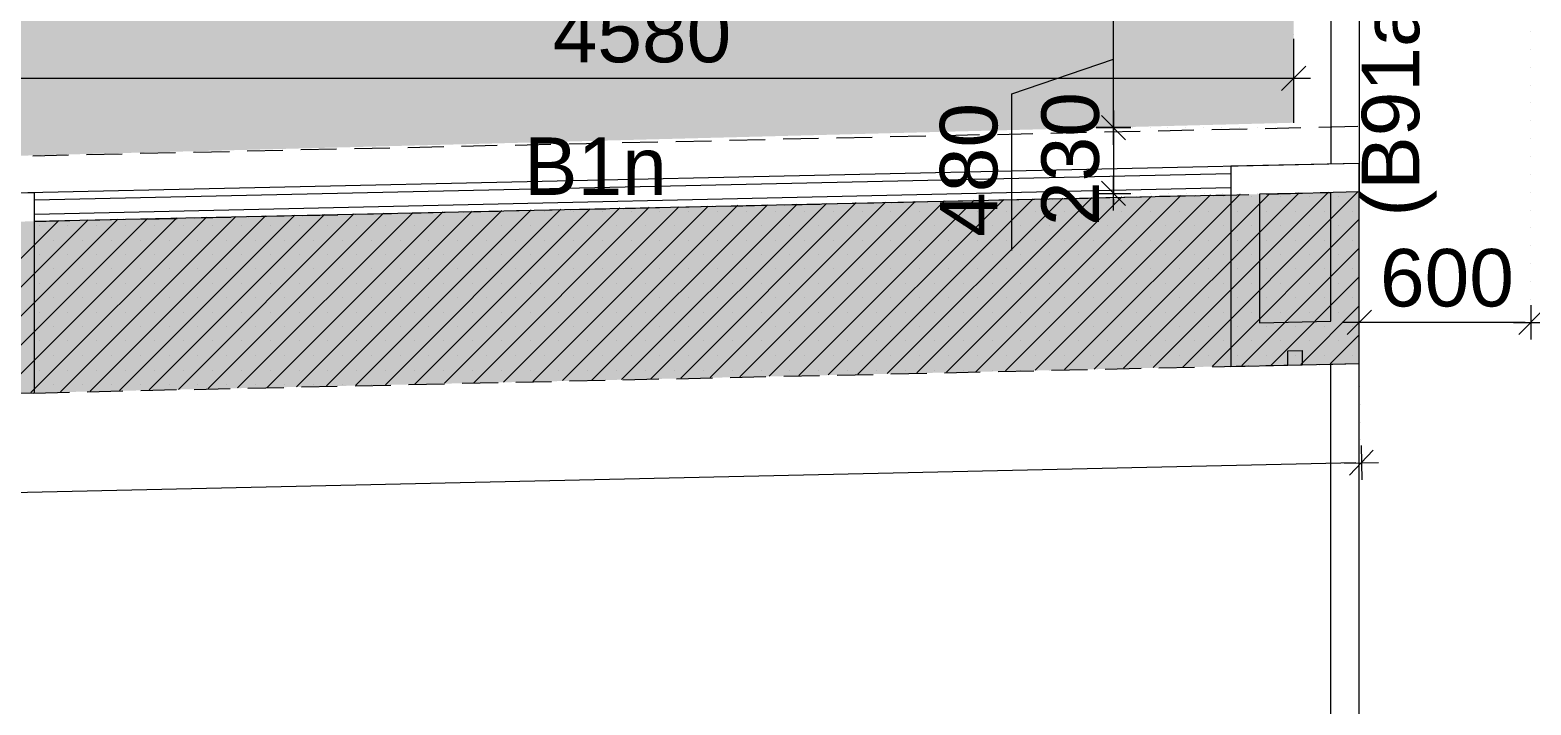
# Model space of a CAD drawing. Header units: millimetres. Extents: x -1303 to 98744, y -1303 to 90097.
# Drawn here: x 69973 to 75224, y 14373 to 16734 of the extents above; entities that cross this region are included whole.
import ezdxf

# ---------------------------------------------------------------- set-up
doc = ezdxf.new("R2010")
doc.units = ezdxf.units.MM
doc.layers.add('PDF_Geometry', color=7, linetype='Continuous')
doc.layers.add('PDF_Text', color=7, linetype='Continuous')
doc.layers.add('PDF_Solid Fills', color=192, linetype='Continuous', true_color=0xc2c0c0c0)
doc.styles.add('PDF ArialMT', font='arial.ttf')

msp = doc.modelspace()

# ---------------------------------------------------------------- hatches: boundary and pattern name
at = {"layer": 'PDF_Solid Fills', "true_color": 0x00007f}
h = msp.add_hatch(color=254, dxfattribs=at)
h.paths.add_polyline_path([(74624.31541, 16167.67383), (74624.31541, 15567.81796), (9799.46285, 14130.21454), (9804.28731, 14730.15409)], flags=0)
h.paths.add_polyline_path([(7404.275, 37242.73593), (8004.29925, 37242.73593), (8004.29925, 16872.72168), (7404.275, 16872.72168)], flags=0)
h.paths.add_polyline_path([(8004.29925, 16872.72168), (7983.4807, 16679.51365), (7983.31127, 16481.90264), (8004.55339, 16283.02302), (8047.46016, 16086.42856), (8111.52536, 15895.75776), (8195.3089, 15714.14292), (8297.03284, 15544.62953), (8413.99157, 15389.5038), (8546.60657, 15247.57974), (8696.06174, 15118.18072), (8860.41285, 15004.26957), (9037.28897, 14908.29987), (9223.47415, 14832.13321), (9415.6677, 14776.86981), (9610.40055, 14743.01796), (9804.28731, 14730.15409), (9799.46285, 14130.21454), (9584.16557, 14140.28601), (9363.53556, 14170.83718), (9140.28256, 14223.64598), (8917.70726, 14299.55851), (8699.36241, 14399.25246), (8488.88858, 14522.21955), (8289.92424, 14667.61267), (8106.02423, 14833.65595), (7940.23508, 15017.64068), (7795.09507, 15216.68973), (7672.21268, 15427.33299), (7572.77287, 15645.76255), (7497.02977, 15868.42256), (7444.47407, 16091.67659), (7414.09232, 16312.38925), (7404.275, 16527.68859), (7404.275, 16872.72168), (8004.29925, 16872.72168)], flags=0)
h.paths.add_polyline_path([(7194.30944, 37692.71099), (7194.30944, 80672.7138), (7694.3009, 80672.7138), (7694.3009, 37692.71099)], flags=0)
h = msp.add_hatch(color=254, dxfattribs=at)
h.paths.add_polyline_path([(12814.30857, 16872.72168), (12814.30857, 15026.95077), (9799.20871, 14960.09316), (9658.30121, 14967.03233), (9514.00728, 14987.42836), (9368.02118, 15022.38044), (9222.54335, 15072.39683), (9079.77321, 15137.90008), (8942.25007, 15218.63604), (8812.34276, 15314.0138), (8692.25382, 15422.7637), (8584.01219, 15543.36091), (8489.14272, 15673.68971), (8408.99871, 15811.5517), (8344.08741, 15954.57597), (8294.664, 16100.30898), (8260.38859, 16246.37773), (8240.58554, 16390.84108), (8234.23832, 16531.75065), (8234.23832, 16872.72168)], flags=0)
h.paths.add_polyline_path([(22479.26705, 17272.68137), (22479.26705, 15241.31724), (19209.26177, 15168.7901), (19209.26177, 17272.68137)], flags=0)
h.paths.add_polyline_path([(25959.23687, 17272.68137), (25959.23687, 15322.73089), (22709.2898, 15246.39481), (22709.2898, 17272.68137)], flags=0)
h.paths.add_polyline_path([(32124.25101, 18282.73679), (32124.25101, 15455.26118), (26189.25962, 15327.89318), (26189.25962, 18282.73679)], flags=0)
h.paths.add_polyline_path([(36934.25928, 16872.72168), (36934.25928, 15561.8943), (32354.27376, 15460.33875), (32354.27376, 16872.72168)], flags=0)
h.paths.add_polyline_path([(50274.26033, 16872.72168), (50274.26033, 15857.75915), (45694.27273, 15756.20359), (45694.27273, 16872.72168)], flags=0)
h.paths.add_polyline_path([(59929.31471, 17272.68137), (59929.31471, 16071.87252), (56669.29721, 15999.59848), (56669.29721, 17272.68137)], flags=0)
h.paths.add_polyline_path([(63419.27024, 17272.68137), (63419.27024, 16149.30779), (60159.25274, 16076.95111), (60159.25274, 17272.68137)], flags=0)
h.paths.add_polyline_path([(69584.28231, 18282.73679), (69584.28231, 16285.98588), (63649.29506, 16154.3864), (63649.29506, 18282.73679)], flags=0)
h.paths.add_polyline_path([(74394.29472, 16872.72168), (74394.29472, 16409.62861), (69814.31126, 16291.06242), (69814.31126, 16872.72168)], flags=0)
h.paths.add_polyline_path([(18979.23903, 18282.73679), (18979.23903, 15163.7115), (13044.24764, 15027.79686), (13044.24764, 18282.73679), (18944.28591, 18282.73679)], flags=0)
h.paths.add_polyline_path([(56439.27239, 18282.73679), (56439.27239, 15994.4362), (50504.281, 15862.83775), (50504.281, 18282.73679)], flags=0)

# ---------------------------------------------------------------- linework, layer by layer
at = {"layer": 'PDF_Geometry', "color": 9, "lineweight": 0, "true_color": 0xc0c0c0}
msp.add_lwpolyline([(73543.76698, 33926.94469), (73593.70177, 33827.08339), (73593.70177, 33926.94469), (74523.7764, 33926.94469), (74523.7764, 34597.21299), (74623.6377, 34597.21299), (74623.6377, 16267.28307), (9842.20122, 14831.96378, -0.0040587119), (9814.553, 14831.94622, -0.4141989555), (8103.90849, 16521.17195), (8103.90849, 13152.0657)], format="xyb", dxfattribs=at)
for points in [[(73593.70177, 33827.08339), (74523.7764, 33827.08339), (74523.7764, 31327.12506), (73423.59126, 31327.12506), (73423.59126, 31927.14828), (73323.72995, 31927.14828), (73323.72995, 31327.12506), (71724.23002, 31327.12506), (71724.23002, 31227.26168), (74523.7764, 31227.26168), (74523.7764, 16265.58882)], [(69988.47969, 16139.4915), (74174.2577, 16232.58409)], [(69988.47969, 16089.56085), (74174.2577, 16182.65344)], [(69988.47969, 16065.01702), (74174.2577, 16157.26455)], [(74623.6377, 13152.0657), (74623.6377, 16167.41969)], [(28778.92618, 13152.0657), (74523.7764, 14166.77512), (74523.7764, 15564.85614)]]:
    msp.add_lwpolyline(points, dxfattribs=at)
at = {"layer": 'PDF_Geometry', "color": 122, "lineweight": 0, "true_color": 0x00b88a}
for points in [[(73763.80401, 16432.31084), (73763.80401, 16411.99848), (73763.80401, 16852.07254), (73763.80401, 16832.60731)], [(73408.35958, 15962.61538), (73408.35958, 16511.01473), (73763.80401, 16632.03551)], [(74351.13692, 16522.86412), (74436.60954, 16607.49375)], [(74393.45174, 16625.26473), (74393.45174, 16505.09107)], [(69853.91528, 16565.17894), (69833.60086, 16565.17894), (74373.9803, 16565.17894)], [(74334.211, 16565.17894), (74453.53546, 16565.17894)], [(73763.80401, 16392.53326), (73763.80401, 16162.34109)], [(73806.11882, 16120.02627), (73721.4892, 16204.6559)], [(73763.80401, 16102.2553), (73763.80401, 16222.42895)], [(73703.72028, 16162.34109), (73823.88773, 16162.34109)], [(73763.80401, 16142.03081), (73763.80401, 16122.56558)]]:
    msp.add_lwpolyline(points, dxfattribs=at)
at = {"layer": 'PDF_Geometry', "lineweight": 0}
for points in [[(74393.45174, 16719.20444), (74393.45174, 16719.20444)], [(74623.6377, 16729.35958), (74623.6377, 16729.35958)], [(75223.66506, 16729.35958), (75223.66506, 16729.35958)], [(74393.45174, 16656.57935), (74393.45174, 16656.57935)], [(74623.6377, 16666.73449), (74623.6377, 16666.73449)], [(75223.66506, 16666.73449), (75223.66506, 16666.73449)], [(74623.6377, 16604.10732), (74623.6377, 16604.10732)], [(75223.66506, 16604.10732), (75223.66506, 16604.10732)], [(74393.45174, 16565.17894), (74393.45174, 16565.17894)], [(74623.6377, 16541.48223), (74623.6377, 16541.48223)], [(75223.66506, 16541.48223), (75223.66506, 16541.48223)], [(74623.6377, 16479.70219), (74623.6377, 16479.70219)], [(75223.66506, 16479.70219), (75223.66506, 16479.70219)], [(73763.80401, 16392.53326), (73763.80401, 16392.53326)], [(73763.80401, 16392.53326), (73763.80401, 16392.53326)], [(73828.97047, 16392.53326), (73828.97047, 16392.53326)], [(73828.97047, 16392.53326), (73828.97047, 16392.53326)], [(73891.59144, 16392.53326), (73891.59144, 16392.53326)], [(73891.59144, 16392.53326), (73891.59144, 16392.53326)], [(73954.22067, 16392.53326), (73954.22067, 16392.53326)], [(73954.22067, 16392.53326), (73954.22067, 16392.53326)], [(74016.8499, 16392.53326), (74016.8499, 16392.53326)], [(74016.8499, 16392.53326), (74016.8499, 16392.53326)], [(74078.62787, 16392.53326), (74078.62787, 16392.53326)], [(74078.62787, 16392.53326), (74078.62787, 16392.53326)], [(74141.24883, 16392.53326), (74141.24883, 16392.53326)], [(74141.24883, 16392.53326), (74141.24883, 16392.53326)], [(74203.87807, 16392.53326), (74203.87807, 16392.53326)], [(74203.87807, 16392.53326), (74203.87807, 16392.53326)], [(74266.5073, 16392.53326), (74266.5073, 16392.53326)], [(74266.5073, 16392.53326), (74266.5073, 16392.53326)], [(74329.12826, 16392.53326), (74329.12826, 16392.53326)], [(74329.12826, 16392.53326), (74329.12826, 16392.53326)], [(74394.29472, 16392.53326), (74394.29472, 16392.53326)], [(74394.29472, 16392.53326), (74394.29472, 16392.53326)], [(74623.6377, 16417.07709), (74623.6377, 16417.07709)], [(75223.66506, 16417.07709), (75223.66506, 16417.07709)], [(74623.6377, 16354.44992), (74623.6377, 16354.44992)], [(75223.66506, 16354.44992), (75223.66506, 16354.44992)], [(74623.6377, 16291.82483), (74623.6377, 16291.82483)], [(75223.66506, 16291.82483), (75223.66506, 16291.82483)], [(74623.6377, 16229.19974), (74623.6377, 16229.19974)], [(75223.66506, 16229.19974), (75223.66506, 16229.19974)], [(71939.19258, 15509.00079), (72553.60035, 16122.56558)], [(72042.4341, 15511.54009), (72656.85015, 16125.10488)], [(72145.6839, 15514.07836), (72760.09995, 16127.64418)], [(72249.77669, 15515.77157), (72863.34148, 16130.18141)], [(72353.02649, 15518.30984), (72966.59128, 16131.87567)], [(72456.27628, 15520.84914), (73069.84107, 16134.4129)], [(72559.52608, 15522.54132), (73173.09087, 16136.9522)], [(72662.77588, 15525.08062), (73276.34067, 16138.64438)], [(72766.01741, 15527.61889), (73379.5822, 16141.18368)], [(72869.26721, 15530.15819), (73482.832, 16143.72298)], [(72972.517, 15531.85037), (73586.08179, 16146.26229)], [(73075.7668, 15534.38967), (73689.33159, 16147.95446)], [(73179.0166, 15536.92898), (73793.42438, 16150.49377)], [(73282.25813, 15538.62116), (73896.67417, 16153.03307)], [(73385.50793, 15541.16046), (73999.92397, 16154.72525)], [(73489.60071, 15543.69873), (74103.1655, 16157.26455)], [(73592.85051, 15546.23803), (74206.4153, 16159.80178)], [(73696.10031, 15547.93021), (74309.6651, 16161.49603)], [(73763.80401, 16162.34109), (73763.80401, 16162.34109)], [(73799.3501, 15550.46951), (74412.91489, 16164.03326)], [(73831.50771, 16162.34109), (73831.50771, 16162.34109)], [(73844.20215, 16151.33882), (73844.20215, 16151.33882)], [(73894.13694, 16162.34109), (73894.13694, 16162.34109)], [(73902.5999, 15553.00778), (74516.16469, 16166.57257)], [(73944.91472, 16151.33882), (73944.91472, 16151.33882)], [(73956.75791, 16162.34109), (73956.75791, 16162.34109)], [(74005.84143, 15554.70099), (74619.40622, 16169.11187)], [(74018.53587, 16162.34109), (74018.53587, 16162.34109)], [(74046.47027, 16151.33882), (74046.47027, 16151.33882)], [(74081.16511, 16162.34109), (74081.16511, 16162.34109)], [(74143.79434, 16162.34109), (74143.79434, 16162.34109)], [(74147.17457, 16151.33882), (74147.17457, 16151.33882)], [(74206.4153, 16162.34109), (74206.4153, 16162.34109)], [(74247.88712, 16151.33882), (74247.88712, 16151.33882)], [(74269.04453, 16162.34109), (74269.04453, 16162.34109)], [(74331.66549, 16162.34109), (74331.66549, 16162.34109)], [(74349.44267, 16151.33882), (74349.44267, 16151.33882)], [(74399.36919, 16162.34109), (74399.36919, 16162.34109)], [(74450.14697, 16151.33882), (74450.14697, 16151.33882)], [(74550.85953, 16151.33882), (74550.85953, 16151.33882)], [(74623.6377, 16086.17442), (74623.6377, 16167.41969)], [(74623.6377, 16166.57257), (74623.6377, 16166.57257)], [(75223.66506, 16166.57257), (75223.66506, 16166.57257)], [(69562.78605, 15456.53083), (70177.2021, 16070.09562)], [(69666.03586, 15459.0691), (70280.4519, 16072.63493)], [(69770.12864, 15460.76231), (70383.69343, 16075.17216)], [(69873.37844, 15463.30059), (70486.94323, 16076.86641)], [(69976.62823, 15465.83988), (70590.19302, 16079.40364)], [(70079.87803, 15468.37815), (70693.44282, 16081.94294)], [(70183.12783, 15470.07136), (70796.69262, 16083.63512)], [(70286.36936, 15472.60963), (70899.93415, 16086.17442)], [(70389.61916, 15475.14894), (71003.18395, 16088.71373)], [(70492.86895, 15476.84111), (71106.43374, 16091.25303)], [(70596.11875, 15479.38042), (71209.68354, 16092.94521)], [(70699.36855, 15481.91972), (71313.77633, 16095.48451)], [(70802.61008, 15483.6119), (71417.02612, 16098.02381)], [(70905.85988, 15486.1512), (71520.27593, 16099.71599)], [(71009.95266, 15488.68947), (71623.51745, 16102.2553)], [(71113.20246, 15491.22877), (71726.76725, 16104.79253)], [(71216.45226, 15492.92095), (71830.01705, 16107.33183)], [(71319.70205, 15495.46025), (71933.26684, 16109.02401)], [(71422.95186, 15497.99852), (72036.51665, 16111.56331)], [(71526.19338, 15499.69173), (72139.75817, 16114.10261)], [(71571.0537, 16100.56104), (71571.0537, 16100.56104)], [(71629.44318, 15502.23), (72243.00797, 16115.79479)], [(71671.758, 16100.56104), (71671.758, 16100.56104)], [(71732.69298, 15504.76931), (72346.25777, 16118.3341)], [(71773.31355, 16100.56104), (71773.31355, 16100.56104)], [(71835.94277, 15507.30861), (72449.50756, 16120.8734)], [(71874.0261, 16100.56104), (71874.0261, 16100.56104)], [(71974.7304, 16100.56104), (71974.7304, 16100.56104)], [(72076.28595, 16100.56104), (72076.28595, 16100.56104)], [(72176.99852, 16100.56104), (72176.99852, 16100.56104)], [(72278.55407, 16100.56104), (72278.55407, 16100.56104)], [(72379.26663, 16100.56104), (72379.26663, 16100.56104)], [(72479.97093, 16100.56104), (72479.97093, 16100.56104)], [(72581.52648, 16100.56104), (72581.52648, 16100.56104)], [(72682.23904, 16100.56104), (72682.23904, 16100.56104)], [(72782.94333, 16100.56104), (72782.94333, 16100.56104)], [(72884.49888, 16100.56104), (72884.49888, 16100.56104)], [(72985.21145, 16100.56104), (72985.21145, 16100.56104)], [(73086.767, 16100.56104), (73086.767, 16100.56104)], [(73187.47956, 16100.56104), (73187.47956, 16100.56104)], [(73288.18386, 16100.56104), (73288.18386, 16100.56104)], [(73389.73941, 16100.56104), (73389.73941, 16100.56104)], [(73490.45197, 16100.56104), (73490.45197, 16100.56104)], [(73591.15626, 16100.56104), (73591.15626, 16100.56104)], [(73692.71181, 16100.56104), (73692.71181, 16100.56104)], [(73793.42438, 16100.56104), (73793.42438, 16100.56104)], [(73894.97993, 16100.56104), (73894.97993, 16100.56104)], [(73995.69249, 16100.56104), (73995.69249, 16100.56104)], [(74096.39679, 16100.56104), (74096.39679, 16100.56104)], [(74109.09123, 15557.23926), (74623.6377, 16071.7878)], [(74197.95234, 16100.56104), (74197.95234, 16100.56104)], [(74298.6649, 16100.56104), (74298.6649, 16100.56104)], [(74399.36919, 16100.56104), (74399.36919, 16100.56104)], [(74500.92474, 16100.56104), (74500.92474, 16100.56104)], [(74601.63731, 16100.56104), (74601.63731, 16100.56104)], [(74623.6377, 16103.94747), (74623.6377, 16103.94747)], [(75223.66506, 16103.94747), (75223.66506, 16103.94747)], [(69459.54453, 15453.99153), (70073.9523, 16067.55632)], [(70005.40562, 16049.78327), (70005.40562, 16049.78327)], [(70106.10991, 16049.78327), (70106.10991, 16049.78327)], [(70206.82247, 16049.78327), (70206.82247, 16049.78327)], [(70308.37802, 16049.78327), (70308.37802, 16049.78327)], [(70409.08232, 16049.78327), (70409.08232, 16049.78327)], [(70509.79488, 16049.78327), (70509.79488, 16049.78327)], [(70611.35043, 16049.78327), (70611.35043, 16049.78327)], [(70712.063, 16049.78327), (70712.063, 16049.78327)], [(70813.61855, 16049.78327), (70813.61855, 16049.78327)], [(70914.32284, 16049.78327), (70914.32284, 16049.78327)], [(71015.0354, 16049.78327), (71015.0354, 16049.78327)], [(71116.59095, 16049.78327), (71116.59095, 16049.78327)], [(71217.29525, 16049.78327), (71217.29525, 16049.78327)], [(71318.00781, 16049.78327), (71318.00781, 16049.78327)], [(71419.56336, 16049.78327), (71419.56336, 16049.78327)], [(71520.27593, 16049.78327), (71520.27593, 16049.78327)], [(71621.83148, 16049.78327), (71621.83148, 16049.78327)], [(71722.53577, 16049.78327), (71722.53577, 16049.78327)], [(71823.24833, 16049.78327), (71823.24833, 16049.78327)], [(71924.80388, 16049.78327), (71924.80388, 16049.78327)], [(72025.50818, 16049.78327), (72025.50818, 16049.78327)], [(72126.22074, 16049.78327), (72126.22074, 16049.78327)], [(72227.77629, 16049.78327), (72227.77629, 16049.78327)], [(72328.48886, 16049.78327), (72328.48886, 16049.78327)], [(72430.04441, 16049.78327), (72430.04441, 16049.78327)], [(72530.7487, 16049.78327), (72530.7487, 16049.78327)], [(72631.46126, 16049.78327), (72631.46126, 16049.78327)], [(72733.01681, 16049.78327), (72733.01681, 16049.78327)], [(72833.72111, 16049.78327), (72833.72111, 16049.78327)], [(72934.43367, 16049.78327), (72934.43367, 16049.78327)], [(73035.98922, 16049.78327), (73035.98922, 16049.78327)], [(73136.70179, 16049.78327), (73136.70179, 16049.78327)], [(73238.25734, 16049.78327), (73238.25734, 16049.78327)], [(73338.96163, 16049.78327), (73338.96163, 16049.78327)], [(73439.67419, 16049.78327), (73439.67419, 16049.78327)], [(73541.22974, 16049.78327), (73541.22974, 16049.78327)], [(73641.93404, 16049.78327), (73641.93404, 16049.78327)], [(73742.6466, 16049.78327), (73742.6466, 16049.78327)], [(73844.20215, 16049.78327), (73844.20215, 16049.78327)], [(73944.91472, 16049.78327), (73944.91472, 16049.78327)], [(74046.47027, 16049.78327), (74046.47027, 16049.78327)], [(74147.17457, 16049.78327), (74147.17457, 16049.78327)], [(74247.88712, 16049.78327), (74247.88712, 16049.78327)], [(74349.44267, 16049.78327), (74349.44267, 16049.78327)], [(74450.14697, 16049.78327), (74450.14697, 16049.78327)], [(74550.85953, 16049.78327), (74550.85953, 16049.78327)], [(74623.6377, 16042.16743), (74623.6377, 16042.16743)], [(74623.6377, 15898.29707), (74623.6377, 16023.54933)], [(75223.66506, 16042.16743), (75223.66506, 16042.16743)], [(70055.33214, 15999.00653), (70055.33214, 15999.00653)], [(70156.88769, 15999.00653), (70156.88769, 15999.00653)], [(70257.60024, 15999.00653), (70257.60024, 15999.00653)], [(70358.30454, 15999.00653), (70358.30454, 15999.00653)], [(70459.86009, 15999.00653), (70459.86009, 15999.00653)], [(70560.57266, 15999.00653), (70560.57266, 15999.00653)], [(70661.28522, 15999.00653), (70661.28522, 15999.00653)], [(70762.84077, 15999.00653), (70762.84077, 15999.00653)], [(70863.54507, 15999.00653), (70863.54507, 15999.00653)], [(70965.10062, 15999.00653), (70965.10062, 15999.00653)], [(71065.81317, 15999.00653), (71065.81317, 15999.00653)], [(71166.51747, 15999.00653), (71166.51747, 15999.00653)], [(71268.07302, 15999.00653), (71268.07302, 15999.00653)], [(71368.78559, 15999.00653), (71368.78559, 15999.00653)], [(71469.49815, 15999.00653), (71469.49815, 15999.00653)], [(71571.0537, 15999.00653), (71571.0537, 15999.00653)], [(71671.758, 15999.00653), (71671.758, 15999.00653)], [(71773.31355, 15999.00653), (71773.31355, 15999.00653)], [(71874.0261, 15999.00653), (71874.0261, 15999.00653)], [(71974.7304, 15999.00653), (71974.7304, 15999.00653)], [(72076.28595, 15999.00653), (72076.28595, 15999.00653)], [(72176.99852, 15999.00653), (72176.99852, 15999.00653)], [(72278.55407, 15999.00653), (72278.55407, 15999.00653)], [(72379.26663, 15999.00653), (72379.26663, 15999.00653)], [(72479.97093, 15999.00653), (72479.97093, 15999.00653)], [(72581.52648, 15999.00653), (72581.52648, 15999.00653)], [(72682.23904, 15999.00653), (72682.23904, 15999.00653)], [(72782.94333, 15999.00653), (72782.94333, 15999.00653)], [(72884.49888, 15999.00653), (72884.49888, 15999.00653)], [(72985.21145, 15999.00653), (72985.21145, 15999.00653)], [(73086.767, 15999.00653), (73086.767, 15999.00653)], [(73187.47956, 15999.00653), (73187.47956, 15999.00653)], [(73288.18386, 15999.00653), (73288.18386, 15999.00653)], [(73389.73941, 15999.00653), (73389.73941, 15999.00653)], [(73490.45197, 15999.00653), (73490.45197, 15999.00653)], [(73591.15626, 15999.00653), (73591.15626, 15999.00653)], [(73692.71181, 15999.00653), (73692.71181, 15999.00653)], [(73793.42438, 15999.00653), (73793.42438, 15999.00653)], [(73894.97993, 15999.00653), (73894.97993, 15999.00653)], [(73995.69249, 15999.00653), (73995.69249, 15999.00653)], [(74096.39679, 15999.00653), (74096.39679, 15999.00653)], [(74197.95234, 15999.00653), (74197.95234, 15999.00653)], [(74212.34103, 15559.77856), (74623.6377, 15971.07834)], [(74298.6649, 15999.00653), (74298.6649, 15999.00653)], [(74399.36919, 15999.00653), (74399.36919, 15999.00653)], [(74500.92474, 15999.00653), (74500.92474, 15999.00653)], [(74601.63731, 15999.00653), (74601.63731, 15999.00653)], [(74623.6377, 15979.54131), (74623.6377, 15979.54131)], [(75223.66506, 15979.54131), (75223.66506, 15979.54131)], [(70005.40562, 15949.07484), (70005.40562, 15949.07484)], [(70106.10991, 15949.07484), (70106.10991, 15949.07484)], [(70206.82247, 15949.07484), (70206.82247, 15949.07484)], [(70308.37802, 15949.07484), (70308.37802, 15949.07484)], [(70409.08232, 15949.07484), (70409.08232, 15949.07484)], [(70509.79488, 15949.07484), (70509.79488, 15949.07484)], [(70611.35043, 15949.07484), (70611.35043, 15949.07484)], [(70712.063, 15949.07484), (70712.063, 15949.07484)], [(70813.61855, 15949.07484), (70813.61855, 15949.07484)], [(70914.32284, 15949.07484), (70914.32284, 15949.07484)], [(71015.0354, 15949.07484), (71015.0354, 15949.07484)], [(71116.59095, 15949.07484), (71116.59095, 15949.07484)], [(71217.29525, 15949.07484), (71217.29525, 15949.07484)], [(71318.00781, 15949.07484), (71318.00781, 15949.07484)], [(71419.56336, 15949.07484), (71419.56336, 15949.07484)], [(71520.27593, 15949.07484), (71520.27593, 15949.07484)], [(71621.83148, 15949.07484), (71621.83148, 15949.07484)], [(71722.53577, 15949.07484), (71722.53577, 15949.07484)], [(71823.24833, 15949.07484), (71823.24833, 15949.07484)], [(71924.80388, 15949.07484), (71924.80388, 15949.07484)], [(72025.50818, 15949.07484), (72025.50818, 15949.07484)], [(72126.22074, 15949.07484), (72126.22074, 15949.07484)], [(72227.77629, 15949.07484), (72227.77629, 15949.07484)], [(72328.48886, 15949.07484), (72328.48886, 15949.07484)], [(72430.04441, 15949.07484), (72430.04441, 15949.07484)], [(72530.7487, 15949.07484), (72530.7487, 15949.07484)], [(72631.46126, 15949.07484), (72631.46126, 15949.07484)], [(72733.01681, 15949.07484), (72733.01681, 15949.07484)], [(72833.72111, 15949.07484), (72833.72111, 15949.07484)], [(72934.43367, 15949.07484), (72934.43367, 15949.07484)], [(73035.98922, 15949.07484), (73035.98922, 15949.07484)], [(73136.70179, 15949.07484), (73136.70179, 15949.07484)], [(73238.25734, 15949.07484), (73238.25734, 15949.07484)], [(73338.96163, 15949.07484), (73338.96163, 15949.07484)], [(73439.67419, 15949.07484), (73439.67419, 15949.07484)], [(73541.22974, 15949.07484), (73541.22974, 15949.07484)], [(73641.93404, 15949.07484), (73641.93404, 15949.07484)], [(73742.6466, 15949.07484), (73742.6466, 15949.07484)], [(73844.20215, 15949.07484), (73844.20215, 15949.07484)], [(73944.91472, 15949.07484), (73944.91472, 15949.07484)], [(74046.47027, 15949.07484), (74046.47027, 15949.07484)], [(74147.17457, 15949.07484), (74147.17457, 15949.07484)], [(74247.88712, 15949.07484), (74247.88712, 15949.07484)], [(74349.44267, 15949.07484), (74349.44267, 15949.07484)], [(74450.14697, 15949.07484), (74450.14697, 15949.07484)], [(74550.85953, 15949.07484), (74550.85953, 15949.07484)], [(74623.6377, 15916.91517), (74623.6377, 15916.91517)], [(75223.66506, 15916.91517), (75223.66506, 15916.91517)], [(70055.33214, 15898.29707), (70055.33214, 15898.29707)], [(70156.88769, 15898.29707), (70156.88769, 15898.29707)], [(70257.60024, 15898.29707), (70257.60024, 15898.29707)], [(70358.30454, 15898.29707), (70358.30454, 15898.29707)], [(70459.86009, 15898.29707), (70459.86009, 15898.29707)], [(70560.57266, 15898.29707), (70560.57266, 15898.29707)], [(70661.28522, 15898.29707), (70661.28522, 15898.29707)], [(70762.84077, 15898.29707), (70762.84077, 15898.29707)], [(70863.54507, 15898.29707), (70863.54507, 15898.29707)], [(70965.10062, 15898.29707), (70965.10062, 15898.29707)], [(71065.81317, 15898.29707), (71065.81317, 15898.29707)], [(71166.51747, 15898.29707), (71166.51747, 15898.29707)], [(71268.07302, 15898.29707), (71268.07302, 15898.29707)], [(71368.78559, 15898.29707), (71368.78559, 15898.29707)], [(71469.49815, 15898.29707), (71469.49815, 15898.29707)], [(71571.0537, 15898.29707), (71571.0537, 15898.29707)], [(71671.758, 15898.29707), (71671.758, 15898.29707)], [(71773.31355, 15898.29707), (71773.31355, 15898.29707)], [(71874.0261, 15898.29707), (71874.0261, 15898.29707)], [(71974.7304, 15898.29707), (71974.7304, 15898.29707)], [(72076.28595, 15898.29707), (72076.28595, 15898.29707)], [(72176.99852, 15898.29707), (72176.99852, 15898.29707)], [(72278.55407, 15898.29707), (72278.55407, 15898.29707)], [(72379.26663, 15898.29707), (72379.26663, 15898.29707)], [(72479.97093, 15898.29707), (72479.97093, 15898.29707)], [(72581.52648, 15898.29707), (72581.52648, 15898.29707)], [(72682.23904, 15898.29707), (72682.23904, 15898.29707)], [(72782.94333, 15898.29707), (72782.94333, 15898.29707)], [(72884.49888, 15898.29707), (72884.49888, 15898.29707)], [(72985.21145, 15898.29707), (72985.21145, 15898.29707)], [(73086.767, 15898.29707), (73086.767, 15898.29707)], [(73187.47956, 15898.29707), (73187.47956, 15898.29707)], [(73288.18386, 15898.29707), (73288.18386, 15898.29707)], [(73389.73941, 15898.29707), (73389.73941, 15898.29707)], [(73490.45197, 15898.29707), (73490.45197, 15898.29707)], [(73591.15626, 15898.29707), (73591.15626, 15898.29707)], [(73692.71181, 15898.29707), (73692.71181, 15898.29707)], [(73793.42438, 15898.29707), (73793.42438, 15898.29707)], [(73894.97993, 15898.29707), (73894.97993, 15898.29707)], [(73995.69249, 15898.29707), (73995.69249, 15898.29707)], [(74096.39679, 15898.29707), (74096.39679, 15898.29707)], [(74197.95234, 15898.29707), (74197.95234, 15898.29707)], [(74298.6649, 15898.29707), (74298.6649, 15898.29707)], [(74315.59082, 15561.47074), (74623.6377, 15870.36888)], [(74399.36919, 15898.29707), (74399.36919, 15898.29707)], [(74500.92474, 15898.29707), (74500.92474, 15898.29707)], [(74601.63731, 15898.29707), (74601.63731, 15898.29707)], [(70005.40562, 15847.51929), (70005.40562, 15847.51929)], [(70106.10991, 15847.51929), (70106.10991, 15847.51929)], [(70206.82247, 15847.51929), (70206.82247, 15847.51929)], [(70308.37802, 15847.51929), (70308.37802, 15847.51929)], [(70409.08232, 15847.51929), (70409.08232, 15847.51929)], [(70509.79488, 15847.51929), (70509.79488, 15847.51929)], [(70611.35043, 15847.51929), (70611.35043, 15847.51929)], [(70712.063, 15847.51929), (70712.063, 15847.51929)], [(70813.61855, 15847.51929), (70813.61855, 15847.51929)], [(70914.32284, 15847.51929), (70914.32284, 15847.51929)], [(71015.0354, 15847.51929), (71015.0354, 15847.51929)], [(71116.59095, 15847.51929), (71116.59095, 15847.51929)], [(71217.29525, 15847.51929), (71217.29525, 15847.51929)], [(71318.00781, 15847.51929), (71318.00781, 15847.51929)], [(71419.56336, 15847.51929), (71419.56336, 15847.51929)], [(71520.27593, 15847.51929), (71520.27593, 15847.51929)], [(71621.83148, 15847.51929), (71621.83148, 15847.51929)], [(71722.53577, 15847.51929), (71722.53577, 15847.51929)], [(71823.24833, 15847.51929), (71823.24833, 15847.51929)], [(71924.80388, 15847.51929), (71924.80388, 15847.51929)], [(72025.50818, 15847.51929), (72025.50818, 15847.51929)], [(72126.22074, 15847.51929), (72126.22074, 15847.51929)], [(72227.77629, 15847.51929), (72227.77629, 15847.51929)], [(72328.48886, 15847.51929), (72328.48886, 15847.51929)], [(72430.04441, 15847.51929), (72430.04441, 15847.51929)], [(72530.7487, 15847.51929), (72530.7487, 15847.51929)], [(72631.46126, 15847.51929), (72631.46126, 15847.51929)], [(72733.01681, 15847.51929), (72733.01681, 15847.51929)], [(72833.72111, 15847.51929), (72833.72111, 15847.51929)], [(72934.43367, 15847.51929), (72934.43367, 15847.51929)], [(73035.98922, 15847.51929), (73035.98922, 15847.51929)], [(73136.70179, 15847.51929), (73136.70179, 15847.51929)], [(73238.25734, 15847.51929), (73238.25734, 15847.51929)], [(73338.96163, 15847.51929), (73338.96163, 15847.51929)], [(73439.67419, 15847.51929), (73439.67419, 15847.51929)], [(73541.22974, 15847.51929), (73541.22974, 15847.51929)], [(73641.93404, 15847.51929), (73641.93404, 15847.51929)], [(73742.6466, 15847.51929), (73742.6466, 15847.51929)], [(73844.20215, 15847.51929), (73844.20215, 15847.51929)], [(73944.91472, 15847.51929), (73944.91472, 15847.51929)], [(74046.47027, 15847.51929), (74046.47027, 15847.51929)], [(74147.17457, 15847.51929), (74147.17457, 15847.51929)], [(74247.88712, 15847.51929), (74247.88712, 15847.51929)], [(74349.44267, 15847.51929), (74349.44267, 15847.51929)], [(74450.14697, 15847.51929), (74450.14697, 15847.51929)], [(74550.85953, 15847.51929), (74550.85953, 15847.51929)], [(74623.6377, 15854.29008), (74623.6377, 15854.29008)], [(74623.6377, 15711.2658), (74623.6377, 15835.67094)], [(75223.66506, 15854.29008), (75223.66506, 15854.29008)], [(70055.33214, 15797.58761), (70055.33214, 15797.58761)], [(70156.88769, 15797.58761), (70156.88769, 15797.58761)], [(70257.60024, 15797.58761), (70257.60024, 15797.58761)], [(70358.30454, 15797.58761), (70358.30454, 15797.58761)], [(70459.86009, 15797.58761), (70459.86009, 15797.58761)], [(70560.57266, 15797.58761), (70560.57266, 15797.58761)], [(70661.28522, 15797.58761), (70661.28522, 15797.58761)], [(70762.84077, 15797.58761), (70762.84077, 15797.58761)], [(70863.54507, 15797.58761), (70863.54507, 15797.58761)], [(70965.10062, 15797.58761), (70965.10062, 15797.58761)], [(71065.81317, 15797.58761), (71065.81317, 15797.58761)], [(71166.51747, 15797.58761), (71166.51747, 15797.58761)], [(71268.07302, 15797.58761), (71268.07302, 15797.58761)], [(71368.78559, 15797.58761), (71368.78559, 15797.58761)], [(71469.49815, 15797.58761), (71469.49815, 15797.58761)], [(71571.0537, 15797.58761), (71571.0537, 15797.58761)], [(71671.758, 15797.58761), (71671.758, 15797.58761)], [(71773.31355, 15797.58761), (71773.31355, 15797.58761)], [(71874.0261, 15797.58761), (71874.0261, 15797.58761)], [(71974.7304, 15797.58761), (71974.7304, 15797.58761)], [(72076.28595, 15797.58761), (72076.28595, 15797.58761)], [(72176.99852, 15797.58761), (72176.99852, 15797.58761)], [(72278.55407, 15797.58761), (72278.55407, 15797.58761)], [(72379.26663, 15797.58761), (72379.26663, 15797.58761)], [(72479.97093, 15797.58761), (72479.97093, 15797.58761)], [(72581.52648, 15797.58761), (72581.52648, 15797.58761)], [(72682.23904, 15797.58761), (72682.23904, 15797.58761)], [(72782.94333, 15797.58761), (72782.94333, 15797.58761)], [(72884.49888, 15797.58761), (72884.49888, 15797.58761)], [(72985.21145, 15797.58761), (72985.21145, 15797.58761)], [(73086.767, 15797.58761), (73086.767, 15797.58761)], [(73187.47956, 15797.58761), (73187.47956, 15797.58761)], [(73288.18386, 15797.58761), (73288.18386, 15797.58761)], [(73389.73941, 15797.58761), (73389.73941, 15797.58761)], [(73490.45197, 15797.58761), (73490.45197, 15797.58761)], [(73591.15626, 15797.58761), (73591.15626, 15797.58761)], [(73692.71181, 15797.58761), (73692.71181, 15797.58761)], [(73793.42438, 15797.58761), (73793.42438, 15797.58761)], [(73894.97993, 15797.58761), (73894.97993, 15797.58761)], [(73995.69249, 15797.58761), (73995.69249, 15797.58761)], [(74096.39679, 15797.58761), (74096.39679, 15797.58761)], [(74197.95234, 15797.58761), (74197.95234, 15797.58761)], [(74298.6649, 15797.58761), (74298.6649, 15797.58761)], [(74399.36919, 15797.58761), (74399.36919, 15797.58761)], [(74418.84062, 15564.01004), (74623.6377, 15768.81332)], [(74500.92474, 15797.58761), (74500.92474, 15797.58761)], [(74601.63731, 15797.58761), (74601.63731, 15797.58761)], [(74623.6377, 15791.66394), (74623.6377, 15791.66394)], [(75223.66506, 15791.66394), (75223.66506, 15791.66394)], [(70005.40562, 15746.80983), (70005.40562, 15746.80983)], [(70106.10991, 15746.80983), (70106.10991, 15746.80983)], [(70206.82247, 15746.80983), (70206.82247, 15746.80983)], [(70308.37802, 15746.80983), (70308.37802, 15746.80983)], [(70409.08232, 15746.80983), (70409.08232, 15746.80983)], [(70509.79488, 15746.80983), (70509.79488, 15746.80983)], [(70611.35043, 15746.80983), (70611.35043, 15746.80983)], [(70712.063, 15746.80983), (70712.063, 15746.80983)], [(70813.61855, 15746.80983), (70813.61855, 15746.80983)], [(70914.32284, 15746.80983), (70914.32284, 15746.80983)], [(71015.0354, 15746.80983), (71015.0354, 15746.80983)], [(71116.59095, 15746.80983), (71116.59095, 15746.80983)], [(71217.29525, 15746.80983), (71217.29525, 15746.80983)], [(71318.00781, 15746.80983), (71318.00781, 15746.80983)], [(71419.56336, 15746.80983), (71419.56336, 15746.80983)], [(71520.27593, 15746.80983), (71520.27593, 15746.80983)], [(71621.83148, 15746.80983), (71621.83148, 15746.80983)], [(71722.53577, 15746.80983), (71722.53577, 15746.80983)], [(71823.24833, 15746.80983), (71823.24833, 15746.80983)], [(71924.80388, 15746.80983), (71924.80388, 15746.80983)], [(72025.50818, 15746.80983), (72025.50818, 15746.80983)], [(72126.22074, 15746.80983), (72126.22074, 15746.80983)], [(72227.77629, 15746.80983), (72227.77629, 15746.80983)], [(72328.48886, 15746.80983), (72328.48886, 15746.80983)], [(72430.04441, 15746.80983), (72430.04441, 15746.80983)], [(72530.7487, 15746.80983), (72530.7487, 15746.80983)], [(72631.46126, 15746.80983), (72631.46126, 15746.80983)], [(72733.01681, 15746.80983), (72733.01681, 15746.80983)], [(72833.72111, 15746.80983), (72833.72111, 15746.80983)], [(72934.43367, 15746.80983), (72934.43367, 15746.80983)], [(73035.98922, 15746.80983), (73035.98922, 15746.80983)], [(73136.70179, 15746.80983), (73136.70179, 15746.80983)], [(73238.25734, 15746.80983), (73238.25734, 15746.80983)], [(73338.96163, 15746.80983), (73338.96163, 15746.80983)], [(73439.67419, 15746.80983), (73439.67419, 15746.80983)], [(73541.22974, 15746.80983), (73541.22974, 15746.80983)], [(73641.93404, 15746.80983), (73641.93404, 15746.80983)], [(73742.6466, 15746.80983), (73742.6466, 15746.80983)], [(73844.20215, 15746.80983), (73844.20215, 15746.80983)], [(73944.91472, 15746.80983), (73944.91472, 15746.80983)], [(74046.47027, 15746.80983), (74046.47027, 15746.80983)], [(74147.17457, 15746.80983), (74147.17457, 15746.80983)], [(74247.88712, 15746.80983), (74247.88712, 15746.80983)], [(74349.44267, 15746.80983), (74349.44267, 15746.80983)], [(74450.14697, 15746.80983), (74450.14697, 15746.80983)], [(74550.85953, 15746.80983), (74550.85953, 15746.80983)], [(74623.6377, 15711.2658), (74623.6377, 15711.2658)], [(75223.66506, 15711.2658), (75223.66506, 15711.2658)], [(70055.33214, 15696.03206), (70055.33214, 15696.03206)], [(70156.88769, 15696.03206), (70156.88769, 15696.03206)], [(70257.60024, 15696.03206), (70257.60024, 15696.03206)], [(70358.30454, 15696.03206), (70358.30454, 15696.03206)], [(70459.86009, 15696.03206), (70459.86009, 15696.03206)], [(70560.57266, 15696.03206), (70560.57266, 15696.03206)], [(70661.28522, 15696.03206), (70661.28522, 15696.03206)], [(70762.84077, 15696.03206), (70762.84077, 15696.03206)], [(70863.54507, 15696.03206), (70863.54507, 15696.03206)], [(70965.10062, 15696.03206), (70965.10062, 15696.03206)], [(71065.81317, 15696.03206), (71065.81317, 15696.03206)], [(71166.51747, 15696.03206), (71166.51747, 15696.03206)], [(71268.07302, 15696.03206), (71268.07302, 15696.03206)], [(71368.78559, 15696.03206), (71368.78559, 15696.03206)], [(71469.49815, 15696.03206), (71469.49815, 15696.03206)], [(71571.0537, 15696.03206), (71571.0537, 15696.03206)], [(71671.758, 15696.03206), (71671.758, 15696.03206)], [(71773.31355, 15696.03206), (71773.31355, 15696.03206)], [(71874.0261, 15696.03206), (71874.0261, 15696.03206)], [(71974.7304, 15696.03206), (71974.7304, 15696.03206)], [(72076.28595, 15696.03206), (72076.28595, 15696.03206)], [(72176.99852, 15696.03206), (72176.99852, 15696.03206)], [(72278.55407, 15696.03206), (72278.55407, 15696.03206)], [(72379.26663, 15696.03206), (72379.26663, 15696.03206)], [(72479.97093, 15696.03206), (72479.97093, 15696.03206)], [(72581.52648, 15696.03206), (72581.52648, 15696.03206)], [(72682.23904, 15696.03206), (72682.23904, 15696.03206)], [(72782.94333, 15696.03206), (72782.94333, 15696.03206)], [(72884.49888, 15696.03206), (72884.49888, 15696.03206)], [(72985.21145, 15696.03206), (72985.21145, 15696.03206)], [(73086.767, 15696.03206), (73086.767, 15696.03206)], [(73187.47956, 15696.03206), (73187.47956, 15696.03206)], [(73288.18386, 15696.03206), (73288.18386, 15696.03206)], [(73389.73941, 15696.03206), (73389.73941, 15696.03206)], [(73490.45197, 15696.03206), (73490.45197, 15696.03206)], [(73591.15626, 15696.03206), (73591.15626, 15696.03206)], [(73692.71181, 15696.03206), (73692.71181, 15696.03206)], [(73793.42438, 15696.03206), (73793.42438, 15696.03206)], [(73894.97993, 15696.03206), (73894.97993, 15696.03206)], [(73995.69249, 15696.03206), (73995.69249, 15696.03206)], [(74096.39679, 15696.03206), (74096.39679, 15696.03206)], [(74197.95234, 15696.03206), (74197.95234, 15696.03206)], [(74298.6649, 15696.03206), (74298.6649, 15696.03206)], [(74399.36919, 15696.03206), (74399.36919, 15696.03206)], [(74484.85007, 15564.01004), (74623.6377, 15567.39543), (74623.6377, 15648.63967)], [(74500.92474, 15696.03206), (74500.92474, 15696.03206)], [(74522.08215, 15566.54935), (74623.6377, 15668.1049)], [(74601.63731, 15696.03206), (74601.63731, 15696.03206)], [(70005.40562, 15646.10037), (70005.40562, 15646.10037)], [(70106.10991, 15646.10037), (70106.10991, 15646.10037)], [(70206.82247, 15646.10037), (70206.82247, 15646.10037)], [(70308.37802, 15646.10037), (70308.37802, 15646.10037)], [(70409.08232, 15646.10037), (70409.08232, 15646.10037)], [(70509.79488, 15646.10037), (70509.79488, 15646.10037)], [(70611.35043, 15646.10037), (70611.35043, 15646.10037)], [(70712.063, 15646.10037), (70712.063, 15646.10037)], [(70813.61855, 15646.10037), (70813.61855, 15646.10037)], [(70914.32284, 15646.10037), (70914.32284, 15646.10037)], [(71015.0354, 15646.10037), (71015.0354, 15646.10037)], [(71116.59095, 15646.10037), (71116.59095, 15646.10037)], [(71217.29525, 15646.10037), (71217.29525, 15646.10037)], [(71318.00781, 15646.10037), (71318.00781, 15646.10037)], [(71419.56336, 15646.10037), (71419.56336, 15646.10037)], [(71520.27593, 15646.10037), (71520.27593, 15646.10037)], [(71621.83148, 15646.10037), (71621.83148, 15646.10037)], [(71722.53577, 15646.10037), (71722.53577, 15646.10037)], [(71823.24833, 15646.10037), (71823.24833, 15646.10037)], [(71924.80388, 15646.10037), (71924.80388, 15646.10037)], [(72025.50818, 15646.10037), (72025.50818, 15646.10037)], [(72126.22074, 15646.10037), (72126.22074, 15646.10037)], [(72227.77629, 15646.10037), (72227.77629, 15646.10037)], [(72328.48886, 15646.10037), (72328.48886, 15646.10037)], [(72430.04441, 15646.10037), (72430.04441, 15646.10037)], [(72530.7487, 15646.10037), (72530.7487, 15646.10037)], [(72631.46126, 15646.10037), (72631.46126, 15646.10037)], [(72733.01681, 15646.10037), (72733.01681, 15646.10037)], [(72833.72111, 15646.10037), (72833.72111, 15646.10037)], [(72934.43367, 15646.10037), (72934.43367, 15646.10037)], [(73035.98922, 15646.10037), (73035.98922, 15646.10037)], [(73136.70179, 15646.10037), (73136.70179, 15646.10037)], [(73238.25734, 15646.10037), (73238.25734, 15646.10037)], [(73338.96163, 15646.10037), (73338.96163, 15646.10037)], [(73439.67419, 15646.10037), (73439.67419, 15646.10037)], [(73541.22974, 15646.10037), (73541.22974, 15646.10037)], [(73641.93404, 15646.10037), (73641.93404, 15646.10037)], [(73742.6466, 15646.10037), (73742.6466, 15646.10037)], [(73844.20215, 15646.10037), (73844.20215, 15646.10037)], [(73944.91472, 15646.10037), (73944.91472, 15646.10037)], [(74046.47027, 15646.10037), (74046.47027, 15646.10037)], [(74147.17457, 15646.10037), (74147.17457, 15646.10037)], [(74247.88712, 15646.10037), (74247.88712, 15646.10037)], [(74349.44267, 15646.10037), (74349.44267, 15646.10037)], [(74450.14697, 15646.10037), (74450.14697, 15646.10037)], [(74550.85953, 15646.10037), (74550.85953, 15646.10037)], [(70005.40562, 15544.54482), (70005.40562, 15544.54482)], [(70055.33214, 15595.32259), (70055.33214, 15595.32259)], [(70106.10991, 15544.54482), (70106.10991, 15544.54482)], [(70156.88769, 15595.32259), (70156.88769, 15595.32259)], [(70206.82247, 15544.54482), (70206.82247, 15544.54482)], [(70257.60024, 15595.32259), (70257.60024, 15595.32259)], [(70308.37802, 15544.54482), (70308.37802, 15544.54482)], [(70358.30454, 15595.32259), (70358.30454, 15595.32259)], [(70409.08232, 15544.54482), (70409.08232, 15544.54482)], [(70459.86009, 15595.32259), (70459.86009, 15595.32259)], [(70509.79488, 15544.54482), (70509.79488, 15544.54482)], [(70560.57266, 15595.32259), (70560.57266, 15595.32259)], [(70611.35043, 15544.54482), (70611.35043, 15544.54482)], [(70661.28522, 15595.32259), (70661.28522, 15595.32259)], [(70712.063, 15544.54482), (70712.063, 15544.54482)], [(70762.84077, 15595.32259), (70762.84077, 15595.32259)], [(70813.61855, 15544.54482), (70813.61855, 15544.54482)], [(70863.54507, 15595.32259), (70863.54507, 15595.32259)], [(70914.32284, 15544.54482), (70914.32284, 15544.54482)], [(70965.10062, 15595.32259), (70965.10062, 15595.32259)], [(71015.0354, 15544.54482), (71015.0354, 15544.54482)], [(71065.81317, 15595.32259), (71065.81317, 15595.32259)], [(71116.59095, 15544.54482), (71116.59095, 15544.54482)], [(71166.51747, 15595.32259), (71166.51747, 15595.32259)], [(71217.29525, 15544.54482), (71217.29525, 15544.54482)], [(71268.07302, 15595.32259), (71268.07302, 15595.32259)], [(71318.00781, 15544.54482), (71318.00781, 15544.54482)], [(71368.78559, 15595.32259), (71368.78559, 15595.32259)], [(71419.56336, 15544.54482), (71419.56336, 15544.54482)], [(71469.49815, 15595.32259), (71469.49815, 15595.32259)], [(71520.27593, 15544.54482), (71520.27593, 15544.54482)], [(71571.0537, 15595.32259), (71571.0537, 15595.32259)], [(71621.83148, 15544.54482), (71621.83148, 15544.54482)], [(71671.758, 15595.32259), (71671.758, 15595.32259)], [(71722.53577, 15544.54482), (71722.53577, 15544.54482)], [(71773.31355, 15595.32259), (71773.31355, 15595.32259)], [(71823.24833, 15544.54482), (71823.24833, 15544.54482)], [(71874.0261, 15595.32259), (71874.0261, 15595.32259)], [(71924.80388, 15544.54482), (71924.80388, 15544.54482)], [(71974.7304, 15595.32259), (71974.7304, 15595.32259)], [(72025.50818, 15544.54482), (72025.50818, 15544.54482)], [(72076.28595, 15595.32259), (72076.28595, 15595.32259)], [(72126.22074, 15544.54482), (72126.22074, 15544.54482)], [(72176.99852, 15595.32259), (72176.99852, 15595.32259)], [(72227.77629, 15544.54482), (72227.77629, 15544.54482)], [(72278.55407, 15595.32259), (72278.55407, 15595.32259)], [(72328.48886, 15544.54482), (72328.48886, 15544.54482)], [(72379.26663, 15595.32259), (72379.26663, 15595.32259)], [(72430.04441, 15544.54482), (72430.04441, 15544.54482)], [(72479.97093, 15595.32259), (72479.97093, 15595.32259)], [(72530.7487, 15544.54482), (72530.7487, 15544.54482)], [(72581.52648, 15595.32259), (72581.52648, 15595.32259)], [(72631.46126, 15544.54482), (72631.46126, 15544.54482)], [(72682.23904, 15595.32259), (72682.23904, 15595.32259)], [(72733.01681, 15544.54482), (72733.01681, 15544.54482)], [(72782.94333, 15595.32259), (72782.94333, 15595.32259)], [(72833.72111, 15544.54482), (72833.72111, 15544.54482)], [(72884.49888, 15595.32259), (72884.49888, 15595.32259)], [(72934.43367, 15544.54482), (72934.43367, 15544.54482)], [(72985.21145, 15595.32259), (72985.21145, 15595.32259)], [(73035.98922, 15544.54482), (73035.98922, 15544.54482)], [(73086.767, 15595.32259), (73086.767, 15595.32259)], [(73136.70179, 15544.54482), (73136.70179, 15544.54482)], [(73187.47956, 15595.32259), (73187.47956, 15595.32259)], [(73238.25734, 15544.54482), (73238.25734, 15544.54482)], [(73288.18386, 15595.32259), (73288.18386, 15595.32259)], [(73338.96163, 15544.54482), (73338.96163, 15544.54482)], [(73389.73941, 15595.32259), (73389.73941, 15595.32259)], [(73439.67419, 15544.54482), (73439.67419, 15544.54482)], [(73490.45197, 15595.32259), (73490.45197, 15595.32259)], [(73541.22974, 15544.54482), (73541.22974, 15544.54482)], [(73547.15547, 15543.69873), (73672.40566, 15546.23803)], [(73591.15626, 15595.32259), (73591.15626, 15595.32259)], [(73692.71181, 15595.32259), (73692.71181, 15595.32259)], [(73735.02663, 15547.93021), (73860.28509, 15550.46951)], [(73793.42438, 15595.32259), (73793.42438, 15595.32259)], [(73894.97993, 15595.32259), (73894.97993, 15595.32259)], [(73922.06306, 15552.16169), (74047.31326, 15554.70099)], [(73995.69249, 15595.32259), (73995.69249, 15595.32259)], [(74096.39679, 15595.32259), (74096.39679, 15595.32259)], [(74109.94249, 15555.54708), (74235.19268, 15558.93247)], [(74197.95234, 15595.32259), (74197.95234, 15595.32259)], [(74296.97065, 15559.77856), (74422.22085, 15563.16395)], [(74298.6649, 15595.32259), (74298.6649, 15595.32259)], [(74399.36919, 15595.32259), (74399.36919, 15595.32259)], [(74500.92474, 15595.32259), (74500.92474, 15595.32259)], [(74601.63731, 15595.32259), (74601.63731, 15595.32259)], [(74623.6377, 15567.39543), (74623.6377, 15567.39543)], [(70055.33214, 15494.61417), (70055.33214, 15494.61417)], [(70156.88769, 15494.61417), (70156.88769, 15494.61417)], [(70257.60024, 15494.61417), (70257.60024, 15494.61417)], [(70358.30454, 15494.61417), (70358.30454, 15494.61417)], [(70459.86009, 15494.61417), (70459.86009, 15494.61417)], [(70560.57266, 15494.61417), (70560.57266, 15494.61417)], [(70661.28522, 15494.61417), (70661.28522, 15494.61417)], [(70762.84077, 15494.61417), (70762.84077, 15494.61417)], [(70863.54507, 15494.61417), (70863.54507, 15494.61417)], [(70965.10062, 15494.61417), (70965.10062, 15494.61417)], [(71065.81317, 15494.61417), (71065.81317, 15494.61417)], [(71110.66523, 15489.53556), (71235.91542, 15492.07486)], [(71166.51747, 15494.61417), (71166.51747, 15494.61417)], [(71297.69339, 15493.76704), (71422.95186, 15496.30634)], [(71485.57282, 15497.99852), (71610.82301, 15500.53782)], [(71672.60925, 15502.23), (71797.85944, 15504.76931)], [(71860.48041, 15506.46148), (71985.73887, 15509.00079)], [(72047.51684, 15509.84688), (72172.76704, 15513.23227)], [(72235.39627, 15514.07836), (72360.64646, 15517.46375)], [(72422.42443, 15518.30984), (72547.67463, 15521.69523)], [(72610.30385, 15522.54132), (72735.55405, 15525.08062)], [(72797.33203, 15526.77281), (72922.58221, 15529.3121)], [(72985.21145, 15531.00429), (73110.46164, 15533.54358)], [(73172.23961, 15535.23577), (73297.49808, 15537.77506)], [(73360.11904, 15539.46725), (73485.36923, 15542.00654)], [(69985.93418, 15464.14667), (70111.19265, 15467.53207)], [(70172.97062, 15468.37815), (70298.22081, 15471.76355)], [(70360.85005, 15472.60963), (70486.10023, 15475.99503)], [(70547.87821, 15476.84111), (70673.12841, 15479.38042)], [(70735.75763, 15481.0726), (70861.00783, 15483.6119)], [(70922.78581, 15485.30408), (71048.03599, 15487.84338)], [(74625.33195, 15487.84338), (74625.33195, 15487.84338)], [(74627.0262, 15425.21725), (74627.0262, 15425.21725)], [(74628.72044, 15362.59112), (74628.72044, 15362.59112)], [(74629.56343, 15299.96602), (74629.56343, 15299.96602)], [(74631.25768, 15220.41396), (74631.25768, 15220.41396)]]:
    msp.add_lwpolyline(points, dxfattribs=at)
at = {"layer": 'PDF_Geometry', "color": 157, "lineweight": 0, "true_color": 0x3f5f7f}
for points in [[(74393.45174, 16703.12564), (74393.45174, 16577.87338)], [(74623.6377, 16676.0425), (74623.6377, 16550.79232)], [(74393.45174, 16516.09334), (74393.45174, 16409.45918)], [(74623.6377, 16488.16515), (74623.6377, 16363.76001)], [(73919.52583, 16381.53306), (74044.77602, 16384.91742)], [(74107.39698, 16385.76454), (74231.80419, 16388.30177)], [(74294.43342, 16389.99603), (74419.68361, 16392.53326)], [(74482.31284, 16394.22751), (74618.56323, 16397.61186)], [(71670.06375, 16331.60034), (71795.32221, 16334.98677)], [(71857.94318, 16335.83182), (71982.35038, 16338.37112)], [(72044.97961, 16340.0633), (72170.2298, 16342.60261)], [(72232.85076, 16344.29478), (72357.25797, 16346.83409)], [(72419.88719, 16348.52626), (72545.13739, 16351.06557)], [(72607.76662, 16352.75775), (72732.16556, 16355.29705)], [(72794.79479, 16356.98923), (72920.04498, 16359.52853)], [(72982.67421, 16361.22071), (73107.08142, 16363.76001)], [(73169.70238, 16365.45219), (73294.95257, 16367.99149)], [(73357.5818, 16368.83862), (73481.989, 16372.22297)], [(73544.60997, 16373.0701), (73669.86843, 16376.45446)], [(73732.4894, 16377.30158), (73856.8966, 16380.68594)], [(69983.39695, 16294.36413), (70107.80416, 16296.90344)], [(70170.43339, 16298.59561), (70295.68358, 16301.13492)], [(70358.30454, 16302.8271), (70482.71175, 16305.3664)], [(70545.34097, 16307.05858), (70670.59117, 16309.59788)], [(70733.2204, 16311.29006), (70857.61933, 16313.82936)], [(70920.24857, 16315.52154), (71045.49876, 16318.06084)], [(71108.12799, 16319.75302), (71232.5352, 16322.29232)], [(71295.15616, 16323.13738), (71420.40635, 16326.52381)], [(71483.03558, 16327.36886), (71607.44278, 16330.75529)], [(74623.6377, 16301.13492), (74623.6377, 16167.41969), (74487.38731, 16164.03326)], [(72424.96167, 16118.3341), (72550.21186, 16121.71845)], [(72612.84109, 16122.56558), (72737.24829, 16125.10488)], [(72799.86926, 16126.79706), (72925.12772, 16129.33636)], [(72987.74869, 16131.02854), (73112.15589, 16133.56784)], [(73174.78512, 16135.26002), (73300.03531, 16137.79932)], [(73362.65627, 16139.4915), (73487.06348, 16142.03081)], [(73549.6927, 16143.72298), (73674.9429, 16146.26229)], [(73737.57213, 16147.95446), (73861.97107, 16150.49377)], [(73924.6003, 16152.18595), (74049.85049, 16154.72525)], [(74112.47972, 16155.5703), (74236.88693, 16158.95673)], [(74299.50789, 16159.80178), (74424.75808, 16163.18821)], [(70175.50786, 16068.40345), (70300.75805, 16071.7878)], [(70363.38728, 16072.63493), (70487.79449, 16075.17216)], [(70550.41545, 16076.86641), (70675.66564, 16079.40364)], [(70738.29487, 16081.09789), (70862.70207, 16083.63512)], [(70925.32304, 16085.32937), (71050.5815, 16087.8666)], [(71113.20246, 16089.56085), (71237.60967, 16092.09808)], [(71300.2389, 16093.79233), (71425.48909, 16096.32956)], [(71488.11005, 16098.02381), (71612.51726, 16100.56104)], [(71675.14648, 16102.2553), (71800.39668, 16104.79253)], [(71863.02591, 16105.63965), (71987.42484, 16109.02401)], [(72050.05408, 16109.87113), (72175.30427, 16113.25549)], [(72237.9335, 16114.10261), (72362.34071, 16117.48697)], [(69988.47969, 16064.17196), (70112.87862, 16067.55632)]]:
    msp.add_lwpolyline(points, dxfattribs=at)
at = {"layer": 'PDF_Geometry', "color": 122, "lineweight": 0, "true_color": 0x00b88a}
for points in [[(73763.80401, 16332.44746), (73763.80401, 16452.62112)], [(73703.72028, 16392.53326), (73823.88773, 16392.53326)], [(73806.11882, 16350.21844), (73721.4892, 16434.84807)]]:
    msp.add_lwpolyline(points, close=True, dxfattribs=at)
at = {"layer": 'PDF_Geometry', "color": 9, "lineweight": 0, "true_color": 0xc0c0c0}
for points in [[(74623.6377, 16267.28307), (74174.2577, 16257.97298), (74174.2577, 15557.23926), (74373.9803, 15561.47074), (74373.9803, 15612.24852), (74423.91509, 15613.09564), (74423.91509, 15563.16395), (74623.6377, 15567.39543)], [(69988.47969, 16164.88039), (69539.09142, 16154.72525), (69539.09142, 15454.83762), (69738.82229, 15459.0691), (69738.82229, 15509.00079), (69788.74881, 15509.84688), (69788.74881, 15459.91519), (69988.47969, 15464.9938)], [(74274.119, 15709.57259), (74523.7764, 15715.49728), (74523.7764, 16164.88039), (74274.119, 16159.80178)]]:
    msp.add_lwpolyline(points, close=True, dxfattribs=at)
at = {"layer": 'PDF_Geometry', "color": 222, "lineweight": 0, "true_color": 0xb8008a}
for points in [[(74665.95252, 15753.58061), (74581.32289, 15668.95098)], [(74623.6377, 15651.17897), (74623.6377, 15771.35263)], [(75181.35025, 15668.95098), (75265.97987, 15753.58061)], [(75223.66506, 15771.35263), (75223.66506, 15651.17897)], [(74683.7297, 15711.2658), (74563.55398, 15711.2658)], [(75204.2019, 15711.2658), (74643.95212, 15711.2658)], [(75163.58134, 15711.2658), (75283.74879, 15711.2658)], [(74589.78585, 15176.40594), (74672.7295, 15263.57487)], [(74630.41469, 15280.5008), (74632.95192, 15160.32714)], [(74611.79451, 15219.56788), (9885.36212, 13785.09571)], [(74572.01694, 15218.72075), (74691.3414, 15221.26006)]]:
    msp.add_lwpolyline(points, dxfattribs=at)

# ---------------------------------------------------------------- texts
at = {"layer": 'PDF_Text', "color": 6, "insert": (74763.12665, 16081.32262), "char_height": 201.084641, "attachment_point": 4, "rotation": 90, "style": 'PDF ArialMT'}
msp.add_mtext('(B91a)', dxfattribs=at)
at = {"layer": 'PDF_Text', "char_height": 201.084641, "attachment_point": 4, "style": 'PDF ArialMT'}
for s, insert in [('4580', (71801.74834, 16720.19774)), ('600', (74696.06434, 15866.06269))]:
    msp.add_mtext(s, dxfattribs=dict(at, insert=insert))
at = {"layer": 'PDF_Text', "char_height": 201.084641, "attachment_point": 4, "rotation": 90, "style": 'PDF ArialMT'}
for s, insert in [('230', (73613.67036, 16048.20902)), ('480', (73258.44117, 16010.26775))]:
    msp.add_mtext(s, dxfattribs=dict(at, insert=insert))
at = {"layer": 'PDF_Text', "color": 6, "insert": (71701.35505, 16257.6426), "char_height": 201.084641, "attachment_point": 4, "style": 'PDF ArialMT'}
msp.add_mtext('B1n', dxfattribs=at)

doc.saveas('drawing.dxf')
